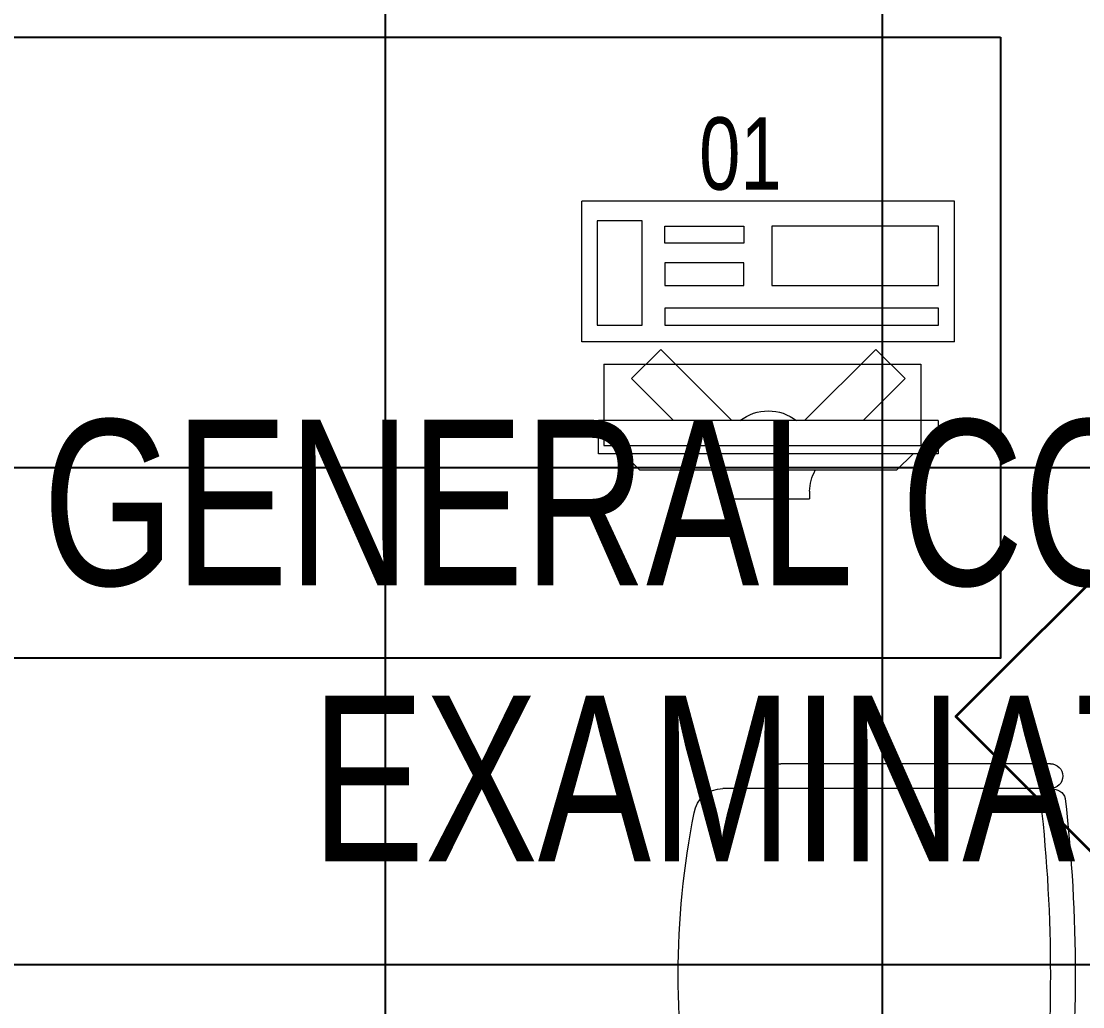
# Model space of a CAD drawing. Extents: x -12260 to 57327, y -29287 to 19916.
# Drawn here: x 36136 to 37418, y 339 to 1529 of the extents above; entities that cross this region are included whole.
import ezdxf
from ezdxf.enums import TextEntityAlignment as Align

# ---------------------------------------------------------------- set-up
doc = ezdxf.new("R2010")
doc.units = 0
doc.header["$LTSCALE"] = 0.25
doc.linetypes.add('DASHDOT', pattern=[25.4, 12.7, -6.35, 0, -6.35])
for name, color, linetype, lineweight in [('01-First Floor$0$72_EGR_BASE_TEXT', 252, 'Continuous', 5), ('01-First Floor$0$72_EGR_EQP_TAG', 142, 'Continuous', 5), ('01-First Floor$0$LOADING', 253, 'Continuous', 5), ('E-LITE-CLNG-CNDT', 6, 'DASHDOT', 35), ('F-ALRM-CLNG @ 100', 33, 'Continuous', 35)]:
    doc.layers.add(name, color=color, linetype=linetype, lineweight=lineweight)
doc.layers.add('01-First Floor$0$FALSE CEILING', color=251, linetype='Continuous')
doc.layers.add('01-First Floor$0$TME-NON MEDICAL FURNITURE', color=242, linetype='Continuous')
doc.styles.add('01-First Floor$0$X3G_ENTITY_257CFD', font='swisscl.ttf', dxfattribs={"height": 200})
doc.styles.add('01-First Floor$0$X3G_ENTITY_9EC9', font='swisscl.ttf', dxfattribs={"height": 0.2})
doc.styles.add('DC_SIMPLEX', font='SIMPLEX.shx', dxfattribs={"width": 0.7})

# ---------------------------------------------------------------- blocks, each defined once
blk = doc.blocks.new('01-First Floor$0$GF21016-P')
at = {"layer": '01-First Floor$0$LOADING', "extrusion": (-1.24384e-09, -1.20261e-09, -1)}
for p, q in [((0.0128, 0.0179), (0.0128, 0.4136)), ((0.4628, 0.0179), (0.4628, 0.4136)), ((-0.0022, 0.3585), (0.0128, 0.3585)), ((0.4778, 0.3585), (0.4628, 0.3585)), ((-0.0172, 0.0179), (-0.0172, 0.3435)), ((0.4928, 0.0179), (0.4928, 0.3435)), ((0.4778, 0.0029), (0.4778, 0.0029))]:
    blk.add_line(p, q, dxfattribs=at)
for centre, radius, start, end in [((-0.2378, -0.5362), 1.0036, 78.7568, 101.2432), ((-0.0478, 0.4136), 0.035, 0, 80.6557), ((-0.4278, 0.4136), 0.035, 99.3443, 180), ((0.0022, 0.3435), 0.015, 0, 90), ((-0.4778, 0.3435), 0.015, 90, 180), ((-0.0284, 0.0145), 0.015, 284.3864, 95.5209), ((-0.2378, 1.8928), 1.8749, 263.6341, 276.3659), ((-0.4471, 0.0145), 0.015, 84.4791, 255.6136), ((0.0022, 0.0179), 0.015, 270, 0), ((0.0022, 0.0179), 0.015, 180, 270), ((-0.4778, 0.0179), 0.015, 270, 0), ((-0.4778, 0.0179), 0.015, 180, 270), ((-0.2378, 1.8734), 1.8855, 263.5119, 276.4881)]:
    blk.add_arc(centre, radius, start, end, dxfattribs=at)
blk = doc.blocks.new('01-First Floor$0$ITCWLS1-P')
at = {"layer": '01-First Floor$0$LOADING'}
for p, q in [((-0.17, 0.45), (-0.17, 0)), ((-0.17, 0.45), (0, 0.45)), ((0, 0.45), (0, 0)), ((-0.2651, 0.43, 0), (-0.3051, 0.43, 0)), ((-0.3051, 0.43, 0), (-0.3051, 0.02, 0)), ((-0.2651, 0.43, 0), (-0.2651, 0.02, 0)), ((-0.1496, 0.4305), (-0.1291, 0.4305)), ((-0.1291, 0.4305), (-0.1291, 0.4089)), ((-0.3251, 0.38, 0), (-0.3051, 0.4, 0)), ((-0.197, 0.4094), (-0.295, 0.4094)), ((-0.295, 0.0264), (-0.295, 0.4094)), ((-0.197, 0.0264), (-0.197, 0.4094)), ((-0.3251, 0.38, 0), (-0.3251, 0.07, 0)), ((-0.3503, 0.275), (-0.3596, 0.275)), ((-0.3596, 0.175), (-0.3596, 0.275)), ((-0.3503, 0.175), (-0.3596, 0.175)), ((-0.3251, 0.07, 0), (-0.3051, 0.05, 0)), ((-0.197, 0.0264), (-0.295, 0.0264)), ((-0.3051, 0.02, 0), (-0.2651, 0.02, 0)), ((-0.17, 0), (0, 0))]:
    blk.add_line(p, q, dxfattribs=at)
at = {"layer": '01-First Floor$0$LOADING', "extrusion": (2.48281e-10, 3.18408e-10, -1)}
for p, q in [((-0.2651, 0.3395), (-0.2144, 0.3902)), ((-0.1791, 0.3548), (-0.2144, 0.3902)), ((-0.2651, 0.2688), (-0.1791, 0.3548))]:
    blk.add_line(p, q, dxfattribs=at)
at = {"layer": '01-First Floor$0$LOADING', "extrusion": (2.48281e-10, -3.18408e-10, -1)}
for p, q in [((-0.2651, 0.1812), (-0.1791, 0.0952)), ((-0.2651, 0.1105), (-0.2144, 0.0598)), ((-0.1791, 0.0952), (-0.2144, 0.0598))]:
    blk.add_line(p, q, dxfattribs=at)
at = {"layer": '01-First Floor$0$LOADING'}
for points in [[(-0.1291, 0.4089), (-0.1291, 0.1), (-0.1496, 0.1), (-0.1496, 0.4305)], [(-0.1496, 0.1), (-0.1496, 0.1), (-0.1496, 0.1), (-0.1496, 0.1), (-0.1496, 0.1), (-0.1496, 0.1), (-0.1496, 0.1), (-0.1496, 0.1), (-0.1496, 0.1)], [(-0.1496, 0.1), (-0.1496, 0.1), (-0.1496, 0.1), (-0.1496, 0.1), (-0.1496, 0.1), (-0.1496, 0.1), (-0.1496, 0.1), (-0.1496, 0.1), (-0.1496, 0.1), (-0.1496, 0.1), (-0.1496, 0.1), (-0.1496, 0.1), (-0.1496, 0.1), (-0.1496, 0.1), (-0.1496, 0.1), (-0.1496, 0.1), (-0.1496, 0.1), (-0.1496, 0.1)], [(-0.1496, 0.1), (-0.1496, 0.1), (-0.1496, 0.1), (-0.1496, 0.1), (-0.1496, 0.1), (-0.1496, 0.1), (-0.1496, 0.1), (-0.1496, 0.1), (-0.1496, 0.1), (-0.1496, 0.1)], [(-0.1496, 0.1), (-0.1496, 0.1), (-0.1496, 0.1), (-0.1496, 0.1), (-0.1496, 0.1), (-0.1496, 0.1), (-0.1496, 0.1)], [(-0.1496, 0.1), (-0.1496, 0.1), (-0.1496, 0.1), (-0.1496, 0.1), (-0.1496, 0.1), (-0.1496, 0.1), (-0.1496, 0.1), (-0.1496, 0.1), (-0.1496, 0.1), (-0.1496, 0.1)], [(-0.1496, 0.1), (-0.1496, 0.1), (-0.1496, 0.1), (-0.1496, 0.1), (-0.1496, 0.1), (-0.1496, 0.1), (-0.1496, 0.1), (-0.1496, 0.1), (-0.1496, 0.1), (-0.1496, 0.1), (-0.1496, 0.1), (-0.1496, 0.1), (-0.1496, 0.1), (-0.1496, 0.1), (-0.1496, 0.1)], [(-0.1496, 0.1), (-0.1496, 0.1), (-0.1496, 0.1), (-0.1496, 0.1), (-0.1496, 0.1), (-0.1496, 0.1), (-0.1496, 0.1), (-0.1496, 0.1), (-0.1496, 0.1), (-0.1496, 0.1)], [(-0.1496, 0.1), (-0.1496, 0.1), (-0.1496, 0.1), (-0.1496, 0.1), (-0.1496, 0.1), (-0.1496, 0.1), (-0.1496, 0.1), (-0.1496, 0.1), (-0.1496, 0.1), (-0.1496, 0.1)], [(-0.1496, 0.1), (-0.1496, 0.1), (-0.1496, 0.1), (-0.1496, 0.1), (-0.1496, 0.1), (-0.1496, 0.1), (-0.1496, 0.1), (-0.1496, 0.1), (-0.1496, 0.1), (-0.1496, 0.1), (-0.1496, 0.1), (-0.1496, 0.1), (-0.1496, 0.1), (-0.1496, 0.1), (-0.1496, 0.1), (-0.1496, 0.1), (-0.1496, 0.1), (-0.1496, 0.1), (-0.1496, 0.1), (-0.1496, 0.1), (-0.1496, 0.1), (-0.1496, 0.1), (-0.1496, 0.1), (-0.1496, 0.1), (-0.1496, 0.1), (-0.1496, 0.1), (-0.1496, 0.1), (-0.1496, 0.1), (-0.1496, 0.1), (-0.1496, 0.1), (-0.1496, 0.1), (-0.1496, 0.1), (-0.1496, 0.1), (-0.1496, 0.1), (-0.1496, 0.1), (-0.1496, 0.1), (-0.1496, 0.1), (-0.1496, 0.1), (-0.1496, 0.1), (-0.1496, 0.1), (-0.1496, 0.1), (-0.1496, 0.1), (-0.1496, 0.1), (-0.1496, 0.1), (-0.1496, 0.1), (-0.1496, 0.1), (-0.1496, 0.1), (-0.1496, 0.1), (-0.1496, 0.1), (-0.1496, 0.1), (-0.1496, 0.1), (-0.1496, 0.1), (-0.1496, 0.1), (-0.1496, 0.1)], [(-0.1496, 0.1), (-0.1496, 0.1), (-0.1496, 0.1), (-0.1496, 0.1), (-0.1496, 0.1), (-0.1496, 0.1), (-0.1496, 0.1), (-0.1496, 0.1), (-0.1496, 0.1), (-0.1496, 0.1), (-0.1496, 0.1), (-0.1496, 0.1), (-0.1496, 0.1), (-0.1496, 0.1), (-0.1496, 0.1), (-0.1496, 0.1), (-0.1496, 0.1), (-0.1496, 0.1), (-0.1496, 0.1), (-0.1496, 0.1), (-0.1496, 0.1), (-0.1496, 0.1), (-0.1496, 0.1), (-0.1496, 0.1), (-0.1496, 0.1), (-0.1496, 0.1), (-0.1496, 0.1), (-0.1496, 0.1), (-0.1496, 0.1), (-0.1496, 0.1), (-0.1496, 0.1), (-0.1496, 0.1), (-0.1496, 0.1), (-0.1496, 0.1), (-0.1496, 0.1), (-0.1496, 0.1), (-0.1496, 0.1), (-0.1496, 0.1), (-0.1496, 0.1), (-0.1496, 0.1), (-0.1496, 0.1), (-0.1496, 0.1), (-0.1496, 0.1), (-0.1496, 0.1), (-0.1496, 0.1), (-0.1496, 0.1), (-0.1496, 0.1), (-0.1496, 0.1), (-0.1496, 0.1), (-0.1496, 0.1), (-0.1496, 0.1), (-0.1496, 0.1), (-0.1496, 0.1), (-0.1496, 0.1), (-0.1496, 0.1), (-0.1496, 0.1), (-0.1496, 0.1), (-0.1496, 0.1), (-0.1496, 0.1), (-0.1496, 0.1), (-0.1496, 0.1), (-0.1496, 0.1), (-0.1496, 0.1), (-0.1496, 0.1), (-0.1496, 0.1), (-0.1496, 0.1), (-0.1496, 0.1), (-0.1496, 0.1), (-0.1496, 0.1), (-0.1496, 0.1), (-0.1496, 0.1), (-0.1496, 0.1), (-0.1496, 0.1), (-0.1496, 0.1), (-0.1496, 0.1), (-0.1496, 0.1), (-0.1496, 0.1), (-0.1496, 0.1), (-0.1496, 0.1), (-0.1496, 0.1), (-0.1496, 0.1), (-0.1496, 0.1), (-0.1496, 0.1), (-0.1496, 0.1), (-0.1496, 0.1), (-0.1496, 0.1), (-0.1496, 0.1), (-0.1496, 0.1), (-0.1496, 0.1)], [(-0.1496, 0.1), (-0.1496, 0.1), (-0.1496, 0.1), (-0.1496, 0.1), (-0.1496, 0.1), (-0.1496, 0.1), (-0.1496, 0.1), (-0.1496, 0.1), (-0.1496, 0.1), (-0.1496, 0.1), (-0.1496, 0.1), (-0.1496, 0.1)], [(-0.1496, 0.1), (-0.1496, 0.1), (-0.1496, 0.1), (-0.1496, 0.1), (-0.1496, 0.1), (-0.1496, 0.1), (-0.1496, 0.1)], [(-0.1496, 0.1), (-0.1496, 0.1), (-0.1496, 0.1), (-0.1496, 0.1), (-0.1496, 0.1), (-0.1496, 0.1), (-0.1496, 0.1), (-0.1496, 0.1), (-0.1496, 0.1), (-0.1496, 0.1), (-0.1496, 0.1), (-0.1496, 0.1), (-0.1496, 0.1), (-0.1496, 0.1), (-0.1496, 0.1), (-0.1496, 0.1), (-0.1496, 0.1)], [(-0.1496, 0.1), (-0.1496, 0.1), (-0.1496, 0.1), (-0.1496, 0.1), (-0.1496, 0.1), (-0.1496, 0.1), (-0.1496, 0.1), (-0.1496, 0.1), (-0.1496, 0.1), (-0.1496, 0.1), (-0.1496, 0.1), (-0.1496, 0.1), (-0.1496, 0.1), (-0.1496, 0.1), (-0.1496, 0.1), (-0.1496, 0.1), (-0.1496, 0.1), (-0.1496, 0.1), (-0.1496, 0.1), (-0.1496, 0.1), (-0.1496, 0.1), (-0.1496, 0.1), (-0.1496, 0.1), (-0.1496, 0.1), (-0.1496, 0.1), (-0.1496, 0.1), (-0.1496, 0.1), (-0.1496, 0.1), (-0.1496, 0.1), (-0.1496, 0.1), (-0.1496, 0.1), (-0.1496, 0.1), (-0.1496, 0.1), (-0.1496, 0.1), (-0.1496, 0.1), (-0.1496, 0.1), (-0.1496, 0.1), (-0.1496, 0.1), (-0.1496, 0.1), (-0.1496, 0.1), (-0.1496, 0.1), (-0.1496, 0.1), (-0.1496, 0.1), (-0.1496, 0.1), (-0.1496, 0.1), (-0.1496, 0.1), (-0.1496, 0.1), (-0.1496, 0.1), (-0.1496, 0.1), (-0.1496, 0.1), (-0.1496, 0.1), (-0.1496, 0.1), (-0.1496, 0.1), (-0.1496, 0.1), (-0.1496, 0.1), (-0.1496, 0.1), (-0.1496, 0.1), (-0.1496, 0.1), (-0.1496, 0.1), (-0.1496, 0.1), (-0.1496, 0.1), (-0.1496, 0.1), (-0.1496, 0.1), (-0.1496, 0.1), (-0.1496, 0.1), (-0.1496, 0.1), (-0.1496, 0.1), (-0.1496, 0.1), (-0.1496, 0.1), (-0.1496, 0.1), (-0.1496, 0.1), (-0.1496, 0.1), (-0.1496, 0.1), (-0.1496, 0.1), (-0.1496, 0.1), (-0.1496, 0.1), (-0.1496, 0.1), (-0.1496, 0.1), (-0.1496, 0.1), (-0.1496, 0.1), (-0.1496, 0.1), (-0.1496, 0.1), (-0.1496, 0.1), (-0.1496, 0.1), (-0.1496, 0.1), (-0.1496, 0.1), (-0.1496, 0.1), (-0.1496, 0.1), (-0.1496, 0.1), (-0.1496, 0.1), (-0.1496, 0.1), (-0.1496, 0.1), (-0.1496, 0.1), (-0.1496, 0.1), (-0.1496, 0.1), (-0.1496, 0.1), (-0.1496, 0.1), (-0.1496, 0.1), (-0.1496, 0.1), (-0.1496, 0.1), (-0.1496, 0.1), (-0.1496, 0.1), (-0.1496, 0.1), (-0.1496, 0.1), (-0.1496, 0.1), (-0.1496, 0.1), (-0.1496, 0.1), (-0.1496, 0.1), (-0.1496, 0.1), (-0.1496, 0.1), (-0.1496, 0.1)], [(-0.1496, 0.1), (-0.1496, 0.1), (-0.1496, 0.1), (-0.1496, 0.1), (-0.1496, 0.1), (-0.1496, 0.1), (-0.1496, 0.1), (-0.1496, 0.1)]]:
    blk.add_lwpolyline(points, dxfattribs=at)
for points in [[(-0.1019, 0.4305), (-0.0304, 0.4305), (-0.0304, 0.2294), (-0.1019, 0.2294)], [(-0.1019, 0.1954), (-0.0747, 0.1954), (-0.0747, 0.1), (-0.1019, 0.1)], [(-0.0304, 0.1954), (-0.0508, 0.1954), (-0.0508, 0.1), (-0.0304, 0.1)], [(-0.1496, 0.1), (-0.1496, 0.1), (-0.1496, 0.1), (-0.1496, 0.1), (-0.1496, 0.1), (-0.1496, 0.1), (-0.1496, 0.1), (-0.1496, 0.1), (-0.1496, 0.1), (-0.1496, 0.1), (-0.1496, 0.1), (-0.1496, 0.1), (-0.1496, 0.1), (-0.1496, 0.1), (-0.1496, 0.1), (-0.1496, 0.1), (-0.1496, 0.1), (-0.1496, 0.1), (-0.1496, 0.1), (-0.1496, 0.1), (-0.1496, 0.1), (-0.1496, 0.1), (-0.1496, 0.1), (-0.1496, 0.1), (-0.1496, 0.1), (-0.1496, 0.1), (-0.1496, 0.1), (-0.1496, 0.1), (-0.1496, 0.1), (-0.1496, 0.1), (-0.1496, 0.1), (-0.1496, 0.1), (-0.1496, 0.1), (-0.1496, 0.1), (-0.1496, 0.1), (-0.1496, 0.1), (-0.1496, 0.1), (-0.1496, 0.1), (-0.1496, 0.1), (-0.1496, 0.1), (-0.1496, 0.1), (-0.1496, 0.1), (-0.1496, 0.1), (-0.1496, 0.1), (-0.1496, 0.1), (-0.1496, 0.1), (-0.1496, 0.1), (-0.1496, 0.1), (-0.1496, 0.1), (-0.1496, 0.1), (-0.1496, 0.1), (-0.1496, 0.1), (-0.1496, 0.1), (-0.1496, 0.1), (-0.1496, 0.1), (-0.1496, 0.1), (-0.1496, 0.1), (-0.1496, 0.1), (-0.1496, 0.1), (-0.1496, 0.1), (-0.1496, 0.1), (-0.1496, 0.1), (-0.1496, 0.1), (-0.1496, 0.1), (-0.1496, 0.1), (-0.1496, 0.1), (-0.1496, 0.1), (-0.1496, 0.1), (-0.1496, 0.1), (-0.1496, 0.1), (-0.1496, 0.1), (-0.1496, 0.1), (-0.1496, 0.1), (-0.1496, 0.1), (-0.1496, 0.1), (-0.1496, 0.1), (-0.1496, 0.1), (-0.1496, 0.1), (-0.1496, 0.1), (-0.1496, 0.1), (-0.1496, 0.1), (-0.1496, 0.1), (-0.1496, 0.1), (-0.1496, 0.1), (-0.1496, 0.1), (-0.1496, 0.1), (-0.1496, 0.1), (-0.1496, 0.1), (-0.1496, 0.1), (-0.1496, 0.1), (-0.1496, 0.1), (-0.1496, 0.1), (-0.1496, 0.1), (-0.1496, 0.1), (-0.1496, 0.1), (-0.1496, 0.1), (-0.1496, 0.1), (-0.1496, 0.1), (-0.1496, 0.1), (-0.1496, 0.1), (-0.1496, 0.1), (-0.1496, 0.1), (-0.1496, 0.1), (-0.1496, 0.1), (-0.1496, 0.1), (-0.1496, 0.1), (-0.1496, 0.1), (-0.1496, 0.1), (-0.1496, 0.1), (-0.1496, 0.1), (-0.1496, 0.1), (-0.1496, 0.1), (-0.1496, 0.1), (-0.1496, 0.1), (-0.1496, 0.1), (-0.1496, 0.1), (-0.1496, 0.1), (-0.1496, 0.1), (-0.1496, 0.1), (-0.1496, 0.1), (-0.1496, 0.1), (-0.1496, 0.1), (-0.1496, 0.1), (-0.1496, 0.1), (-0.1496, 0.1), (-0.1496, 0.1), (-0.1496, 0.1), (-0.1496, 0.1), (-0.1496, 0.1), (-0.1496, 0.1), (-0.1496, 0.1), (-0.1496, 0.1), (-0.1496, 0.1), (-0.1496, 0.1), (-0.1496, 0.1), (-0.1496, 0.1), (-0.1496, 0.1), (-0.1496, 0.1), (-0.1496, 0.1), (-0.1496, 0.1), (-0.1496, 0.1), (-0.1496, 0.1), (-0.1496, 0.1), (-0.1496, 0.1), (-0.1496, 0.1), (-0.1496, 0.1), (-0.1496, 0.1), (-0.1496, 0.1), (-0.1496, 0.1), (-0.1496, 0.1), (-0.1496, 0.1), (-0.1496, 0.1), (-0.1496, 0.1), (-0.1496, 0.1), (-0.1496, 0.1), (-0.1496, 0.1), (-0.1496, 0.1), (-0.1496, 0.1), (-0.1496, 0.1), (-0.1496, 0.1), (-0.1496, 0.1), (-0.1496, 0.1), (-0.1496, 0.1), (-0.1496, 0.1), (-0.1496, 0.1), (-0.1496, 0.1), (-0.1496, 0.1), (-0.1496, 0.1), (-0.1496, 0.1), (-0.1496, 0.1), (-0.1496, 0.1), (-0.1496, 0.1), (-0.1496, 0.1), (-0.1496, 0.1), (-0.1496, 0.1), (-0.1496, 0.1), (-0.1496, 0.1), (-0.1496, 0.1), (-0.1496, 0.1), (-0.1496, 0.1), (-0.1496, 0.1), (-0.1496, 0.1), (-0.1496, 0.1), (-0.1496, 0.1), (-0.1496, 0.1), (-0.1496, 0.1), (-0.1496, 0.1), (-0.1496, 0.1), (-0.1496, 0.1), (-0.1496, 0.1), (-0.1496, 0.1), (-0.1496, 0.1), (-0.1496, 0.1), (-0.1496, 0.1), (-0.1496, 0.1), (-0.1496, 0.1), (-0.1496, 0.1), (-0.1496, 0.1), (-0.1496, 0.1), (-0.1496, 0.1), (-0.1496, 0.1), (-0.1496, 0.1), (-0.1496, 0.1), (-0.1496, 0.1), (-0.1496, 0.1), (-0.1496, 0.1), (-0.1496, 0.1), (-0.1496, 0.1), (-0.1496, 0.1), (-0.1496, 0.1), (-0.1496, 0.1), (-0.1496, 0.1), (-0.1496, 0.1), (-0.1496, 0.1), (-0.1496, 0.1), (-0.1496, 0.1), (-0.1496, 0.1), (-0.1496, 0.1), (-0.1496, 0.1), (-0.1496, 0.1), (-0.1496, 0.1), (-0.1496, 0.1), (-0.1496, 0.1), (-0.1496, 0.1), (-0.1496, 0.1), (-0.1496, 0.1), (-0.1496, 0.1), (-0.1496, 0.1), (-0.1496, 0.1), (-0.1496, 0.1), (-0.1496, 0.1), (-0.1496, 0.1), (-0.1496, 0.1), (-0.1496, 0.1), (-0.1496, 0.1), (-0.1496, 0.1), (-0.1496, 0.1), (-0.1496, 0.1), (-0.1496, 0.1), (-0.1496, 0.1), (-0.1496, 0.1), (-0.1496, 0.1), (-0.1496, 0.1), (-0.1496, 0.1), (-0.1496, 0.1), (-0.1496, 0.1), (-0.1496, 0.1), (-0.1496, 0.1), (-0.1496, 0.1), (-0.1496, 0.1), (-0.1496, 0.1), (-0.1496, 0.1), (-0.1496, 0.1), (-0.1496, 0.1), (-0.1496, 0.1), (-0.1496, 0.1), (-0.1496, 0.1), (-0.1496, 0.1), (-0.1496, 0.1), (-0.1496, 0.1), (-0.1496, 0.1), (-0.1496, 0.1), (-0.1496, 0.1), (-0.1496, 0.1), (-0.1496, 0.1), (-0.1496, 0.1), (-0.1496, 0.1), (-0.1496, 0.1), (-0.1496, 0.1), (-0.1496, 0.1), (-0.1496, 0.1), (-0.1496, 0.1), (-0.1496, 0.1), (-0.1496, 0.1), (-0.1496, 0.1), (-0.1496, 0.1), (-0.1496, 0.1)], [(-0.1496, 0.1), (-0.1496, 0.1), (-0.1496, 0.1), (-0.1496, 0.1), (-0.1496, 0.1), (-0.1496, 0.1), (-0.1496, 0.1), (-0.1496, 0.1), (-0.1496, 0.1), (-0.1496, 0.1), (-0.1496, 0.1), (-0.1496, 0.1), (-0.1496, 0.1), (-0.1496, 0.1), (-0.1496, 0.1), (-0.1496, 0.1), (-0.1496, 0.1), (-0.1496, 0.1), (-0.1496, 0.1), (-0.1496, 0.1), (-0.1496, 0.1), (-0.1496, 0.1), (-0.1496, 0.1), (-0.1496, 0.1), (-0.1496, 0.1), (-0.1496, 0.1), (-0.1496, 0.1), (-0.1496, 0.1), (-0.1496, 0.1), (-0.1496, 0.1), (-0.1496, 0.1), (-0.1496, 0.1), (-0.1496, 0.1), (-0.1496, 0.1), (-0.1496, 0.1), (-0.1496, 0.1), (-0.1496, 0.1), (-0.1496, 0.1), (-0.1496, 0.1), (-0.1496, 0.1), (-0.1496, 0.1), (-0.1496, 0.1), (-0.1496, 0.1), (-0.1496, 0.1), (-0.1496, 0.1), (-0.1496, 0.1), (-0.1496, 0.1), (-0.1496, 0.1), (-0.1496, 0.1), (-0.1496, 0.1), (-0.1496, 0.1), (-0.1496, 0.1), (-0.1496, 0.1), (-0.1496, 0.1), (-0.1496, 0.1), (-0.1496, 0.1), (-0.1496, 0.1), (-0.1496, 0.1), (-0.1496, 0.1), (-0.1496, 0.1), (-0.1496, 0.1), (-0.1496, 0.1), (-0.1496, 0.1), (-0.1496, 0.1), (-0.1496, 0.1), (-0.1496, 0.1), (-0.1496, 0.1), (-0.1496, 0.1), (-0.1496, 0.1), (-0.1496, 0.1), (-0.1496, 0.1), (-0.1496, 0.1), (-0.1496, 0.1), (-0.1496, 0.1), (-0.1496, 0.1), (-0.1496, 0.1), (-0.1496, 0.1), (-0.1496, 0.1), (-0.1496, 0.1), (-0.1496, 0.1), (-0.1496, 0.1), (-0.1496, 0.1), (-0.1496, 0.1), (-0.1496, 0.1), (-0.1496, 0.1), (-0.1496, 0.1), (-0.1496, 0.1), (-0.1496, 0.1), (-0.1496, 0.1), (-0.1496, 0.1), (-0.1496, 0.1), (-0.1496, 0.1), (-0.1496, 0.1), (-0.1496, 0.1), (-0.1496, 0.1), (-0.1496, 0.1), (-0.1496, 0.1), (-0.1496, 0.1), (-0.1496, 0.1), (-0.1496, 0.1), (-0.1496, 0.1), (-0.1496, 0.1), (-0.1496, 0.1), (-0.1496, 0.1), (-0.1496, 0.1), (-0.1496, 0.1), (-0.1496, 0.1), (-0.1496, 0.1), (-0.1496, 0.1), (-0.1496, 0.1), (-0.1496, 0.1), (-0.1496, 0.1), (-0.1496, 0.1), (-0.1496, 0.1), (-0.1496, 0.1), (-0.1496, 0.1), (-0.1496, 0.1), (-0.1496, 0.1), (-0.1496, 0.1), (-0.1496, 0.1), (-0.1496, 0.1), (-0.1496, 0.1), (-0.1496, 0.1), (-0.1496, 0.1), (-0.1496, 0.1), (-0.1496, 0.1), (-0.1496, 0.1), (-0.1496, 0.1), (-0.1496, 0.1), (-0.1496, 0.1), (-0.1496, 0.1), (-0.1496, 0.1), (-0.1496, 0.1), (-0.1496, 0.1), (-0.1496, 0.1), (-0.1496, 0.1), (-0.1496, 0.1), (-0.1496, 0.1), (-0.1496, 0.1), (-0.1496, 0.1), (-0.1496, 0.1), (-0.1496, 0.1), (-0.1496, 0.1), (-0.1496, 0.1), (-0.1496, 0.1), (-0.1496, 0.1), (-0.1496, 0.1), (-0.1496, 0.1), (-0.1496, 0.1), (-0.1496, 0.1), (-0.1496, 0.1), (-0.1496, 0.1), (-0.1496, 0.1), (-0.1496, 0.1), (-0.1496, 0.1), (-0.1496, 0.1), (-0.1496, 0.1), (-0.1496, 0.1), (-0.1496, 0.1), (-0.1496, 0.1), (-0.1496, 0.1), (-0.1496, 0.1), (-0.1496, 0.1), (-0.1496, 0.1), (-0.1496, 0.1), (-0.1496, 0.1), (-0.1496, 0.1), (-0.1496, 0.1), (-0.1496, 0.1), (-0.1496, 0.1), (-0.1496, 0.1), (-0.1496, 0.1), (-0.1496, 0.1), (-0.1496, 0.1), (-0.1496, 0.1), (-0.1496, 0.1), (-0.1496, 0.1), (-0.1496, 0.1), (-0.1496, 0.1), (-0.1496, 0.1), (-0.1496, 0.1), (-0.1496, 0.1), (-0.1496, 0.1), (-0.1496, 0.1), (-0.1496, 0.1), (-0.1496, 0.1), (-0.1496, 0.1), (-0.1496, 0.1), (-0.1496, 0.1), (-0.1496, 0.1), (-0.1496, 0.1), (-0.1496, 0.1), (-0.1496, 0.1), (-0.1496, 0.1), (-0.1496, 0.1), (-0.1496, 0.1), (-0.1496, 0.1), (-0.1496, 0.1), (-0.1496, 0.1), (-0.1496, 0.1), (-0.1496, 0.1), (-0.1496, 0.1), (-0.1496, 0.1), (-0.1496, 0.1), (-0.1496, 0.1), (-0.1496, 0.1), (-0.1496, 0.1), (-0.1496, 0.1), (-0.1496, 0.1), (-0.1496, 0.1), (-0.1496, 0.1), (-0.1496, 0.1), (-0.1496, 0.1), (-0.1496, 0.1)], [(-0.1496, 0.1), (-0.1496, 0.1), (-0.1496, 0.1), (-0.1496, 0.1), (-0.1496, 0.1), (-0.1496, 0.1), (-0.1496, 0.1), (-0.1496, 0.1), (-0.1496, 0.1), (-0.1496, 0.1), (-0.1496, 0.1), (-0.1496, 0.1), (-0.1496, 0.1), (-0.1496, 0.1), (-0.1496, 0.1), (-0.1496, 0.1), (-0.1496, 0.1), (-0.1496, 0.1), (-0.1496, 0.1), (-0.1496, 0.1), (-0.1496, 0.1), (-0.1496, 0.1), (-0.1496, 0.1), (-0.1496, 0.1), (-0.1496, 0.1), (-0.1496, 0.1), (-0.1496, 0.1), (-0.1496, 0.1), (-0.1496, 0.1), (-0.1496, 0.1), (-0.1496, 0.1), (-0.1496, 0.1), (-0.1496, 0.1), (-0.1496, 0.1), (-0.1496, 0.1), (-0.1496, 0.1), (-0.1496, 0.1), (-0.1496, 0.1), (-0.1496, 0.1), (-0.1496, 0.1), (-0.1496, 0.1), (-0.1496, 0.1), (-0.1496, 0.1), (-0.1496, 0.1), (-0.1496, 0.1), (-0.1496, 0.1), (-0.1496, 0.1), (-0.1496, 0.1), (-0.1496, 0.1), (-0.1496, 0.1), (-0.1496, 0.1), (-0.1496, 0.1), (-0.1496, 0.1), (-0.1496, 0.1), (-0.1496, 0.1), (-0.1496, 0.1), (-0.1496, 0.1), (-0.1496, 0.1), (-0.1496, 0.1), (-0.1496, 0.1), (-0.1496, 0.1), (-0.1496, 0.1), (-0.1496, 0.1), (-0.1496, 0.1), (-0.1496, 0.1), (-0.1496, 0.1), (-0.1496, 0.1), (-0.1496, 0.1), (-0.1496, 0.1), (-0.1496, 0.1), (-0.1496, 0.1), (-0.1496, 0.1), (-0.1496, 0.1), (-0.1496, 0.1), (-0.1496, 0.1), (-0.1496, 0.1), (-0.1496, 0.1), (-0.1496, 0.1), (-0.1496, 0.1), (-0.1496, 0.1), (-0.1496, 0.1), (-0.1496, 0.1), (-0.1496, 0.1), (-0.1496, 0.1), (-0.1496, 0.1), (-0.1496, 0.1), (-0.1496, 0.1), (-0.1496, 0.1), (-0.1496, 0.1), (-0.1496, 0.1), (-0.1496, 0.1), (-0.1496, 0.1), (-0.1496, 0.1), (-0.1496, 0.1), (-0.1496, 0.1), (-0.1496, 0.1), (-0.1496, 0.1), (-0.1496, 0.1), (-0.1496, 0.1), (-0.1496, 0.1), (-0.1496, 0.1), (-0.1496, 0.1), (-0.1496, 0.1), (-0.1496, 0.1), (-0.1496, 0.1), (-0.1496, 0.1), (-0.1496, 0.1), (-0.1496, 0.1), (-0.1496, 0.1), (-0.1496, 0.1), (-0.1496, 0.1), (-0.1496, 0.1), (-0.1496, 0.1), (-0.1496, 0.1), (-0.1496, 0.1), (-0.1496, 0.1), (-0.1496, 0.1), (-0.1496, 0.1), (-0.1496, 0.1), (-0.1496, 0.1), (-0.1496, 0.1), (-0.1496, 0.1), (-0.1496, 0.1), (-0.1496, 0.1), (-0.1496, 0.1), (-0.1496, 0.1), (-0.1496, 0.1), (-0.1496, 0.1), (-0.1496, 0.1), (-0.1496, 0.1), (-0.1496, 0.1), (-0.1496, 0.1), (-0.1496, 0.1), (-0.1496, 0.1), (-0.1496, 0.1), (-0.1496, 0.1), (-0.1496, 0.1), (-0.1496, 0.1), (-0.1496, 0.1), (-0.1496, 0.1), (-0.1496, 0.1), (-0.1496, 0.1), (-0.1496, 0.1), (-0.1496, 0.1), (-0.1496, 0.1), (-0.1496, 0.1), (-0.1496, 0.1), (-0.1496, 0.1), (-0.1496, 0.1), (-0.1496, 0.1), (-0.1496, 0.1), (-0.1496, 0.1), (-0.1496, 0.1), (-0.1496, 0.1), (-0.1496, 0.1), (-0.1496, 0.1), (-0.1496, 0.1), (-0.1496, 0.1), (-0.1496, 0.1), (-0.1496, 0.1), (-0.1496, 0.1), (-0.1496, 0.1), (-0.1496, 0.1), (-0.1496, 0.1), (-0.1496, 0.1), (-0.1496, 0.1), (-0.1496, 0.1), (-0.1496, 0.1), (-0.1496, 0.1), (-0.1496, 0.1), (-0.1496, 0.1), (-0.1496, 0.1), (-0.1496, 0.1), (-0.1496, 0.1), (-0.1496, 0.1), (-0.1496, 0.1), (-0.1496, 0.1), (-0.1496, 0.1), (-0.1496, 0.1), (-0.1496, 0.1), (-0.1496, 0.1), (-0.1496, 0.1), (-0.1496, 0.1), (-0.1496, 0.1), (-0.1496, 0.1), (-0.1496, 0.1), (-0.1496, 0.1), (-0.1496, 0.1), (-0.1496, 0.1), (-0.1496, 0.1), (-0.1496, 0.1), (-0.1496, 0.1), (-0.1496, 0.1), (-0.1496, 0.1), (-0.1496, 0.1), (-0.1496, 0.1), (-0.1496, 0.1), (-0.1496, 0.1), (-0.1496, 0.1), (-0.1496, 0.1), (-0.1496, 0.1), (-0.1496, 0.1), (-0.1496, 0.1), (-0.1496, 0.1), (-0.1496, 0.1), (-0.1496, 0.1), (-0.1496, 0.1), (-0.1496, 0.1), (-0.1496, 0.1), (-0.1496, 0.1), (-0.1496, 0.1), (-0.1496, 0.1), (-0.1496, 0.1), (-0.1496, 0.1), (-0.1496, 0.1), (-0.1496, 0.1), (-0.1496, 0.1), (-0.1496, 0.1), (-0.1496, 0.1)], [(-0.1496, 0.0727), (-0.0236, 0.0727), (-0.0236, 0.0182), (-0.1496, 0.0182)]]:
    blk.add_lwpolyline(points, close=True, dxfattribs=at)
for centre, radius, start, end in [((-0.3503, 0.325), 0.05, 270, 300.3093), ((-0.3089, 0.225), 0.0556, 321.9431, 38.0569), ((-0.3503, 0.125), 0.05, 59.6907, 90)]:
    blk.add_arc(centre, radius, start, end, dxfattribs=at)
blk = doc.blocks.new('01-First Floor')
at = {"layer": '01-First Floor$0$FALSE CEILING', "linetype": 'Continuous'}
for p, q in [((36576, -810), (36576, 2260)), ((37176, -810), (37176, 2260)), ((35376, 990), (39376, 990)), ((35376, 390), (39376, 390))]:
    blk.add_line(p, q, dxfattribs=at)
at = {"layer": '01-First Floor$0$FALSE CEILING', "elevation": -0.1}
blk.add_lwpolyline([(37318.5, 1510), (37318.5, 760), (35818.5, 760), (35818.5, 1510)], close=True, dxfattribs=at)
at = {"layer": '01-First Floor$0$LOADING', "elevation": -0.1}
blk.add_lwpolyline([(37318.5, 1510), (37318.5, 760), (35818.5, 760), (35818.5, 1510)], close=True, dxfattribs=at)
at = {"layer": '01-First Floor$0$LOADING', "extrusion": (1.93992e-16, 8.01373e-06, 1), "xscale": -1000.000000000009, "yscale": 1000.000000000009, "zscale": 1000.000000000009, "rotation": 270}
blk.add_blockref('01-First Floor$0$ITCWLS1-P', (36813.1, 1311.9, -0.1), dxfattribs=at)
at = {"layer": '01-First Floor$0$TME-NON MEDICAL FURNITURE', "color": 1, "extrusion": (-2.24019e-05, 2.67576e-11, 1), "xscale": 1000.000000000005, "yscale": 1000.000000000005, "zscale": -1000.000000000002, "rotation": 89.99997488764727}
blk.add_blockref('01-First Floor$0$GF21016-P', (37396.7, 139.6, -0.9), dxfattribs=at)
at = {"layer": '01-First Floor$0$72_EGR_BASE_TEXT', "insert": (37540, 1047.8, 0), "char_height": 200, "width": 3019.253, "attachment_point": 2, "style": '01-First Floor$0$X3G_ENTITY_9EC9'}
blk.add_mtext('GENERAL CONSULTATION / EXAMINATION ROOM', dxfattribs=at)
at = {"layer": '01-First Floor$0$72_EGR_EQP_TAG', "insert": (37004.5, 1413.2, -0.1), "char_height": 87.47, "attachment_point": 2, "style": '01-First Floor$0$X3G_ENTITY_257CFD'}
blk.add_mtext('01', dxfattribs=at)
blk = doc.blocks.new('A$C5CF53093')
blk.add_lwpolyline([(0, -212.1), (-212.1, 0), (0, 212.1), (212.1, 0)], close=True)
blk = doc.blocks.new('*U74')
at = {"xscale": 0.01, "yscale": 0.01, "zscale": 0.01}
blk.add_blockref('A$C5CF53093', (0.007, -0.007), dxfattribs=at)
at = {"color": 6, "style": 'DC_SIMPLEX', "width": 0.7, "flags": 8}
blk.add_attdef('TYPE', text='', height=2, rotation=360, dxfattribs=at).set_placement((0, 0), align=Align.MIDDLE_CENTER)

msp = doc.modelspace()

# ---------------------------------------------------------------- block references
at = {"layer": 'E-LITE-CLNG-CNDT'}
msp.add_blockref('01-First Floor', (0, 0), dxfattribs=at)
at = {"layer": 'F-ALRM-CLNG @ 100', "xscale": 100, "yscale": 100, "zscale": 100}
msp.add_blockref('*U74', (37476, 690), dxfattribs=at).add_auto_attribs({'TYPE': 'S'})

doc.saveas('drawing.dxf')
